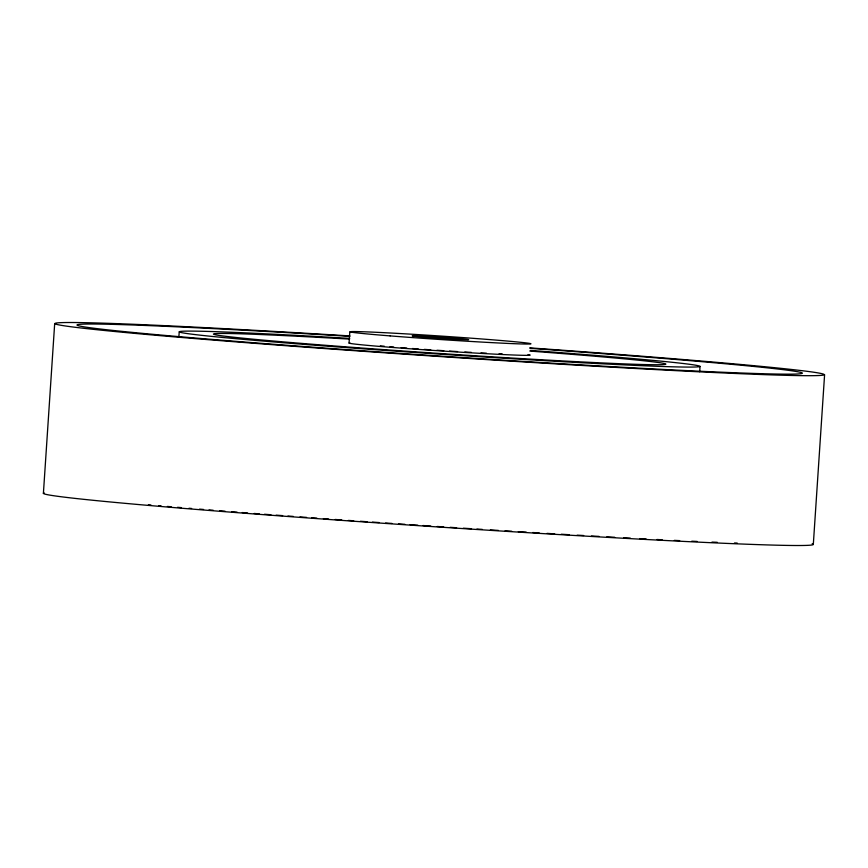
<?xml version="1.0" encoding="UTF-8"?>
<svg xmlns="http://www.w3.org/2000/svg" width="868" height="868" viewBox="0 0 868 868"><rect width="100%" height="100%" fill="white"/><g stroke="black" fill="none" stroke-linecap="round" stroke-linejoin="round"><path stroke-width="1.3" d="M43.4 493.393L54.684 323.59M178.862 337.229L179.22 331.836M349.055 343.099L349.815 331.771M699.695 371.743L700.053 366.35M813.316 544.41L824.6 374.607M530.359 350.412A260.997 5.013 3.8 0 1 648.016 365.938A260.997 5.013 3.8 0 1 230.769 338.227A260.997 5.013 3.8 0 1 349.685 338.411M529.871 351.084A226.949 4.362 3.8 0 1 618.472 363.649A226.949 4.362 3.8 0 1 260.704 339.887A226.949 4.362 3.8 0 1 349.565 339.106M737.203 543.064A363.117 6.966 3.8 0 1 734.469 542.967M717.272 542.305A363.117 6.966 3.8 0 1 711.988 542.088M697.188 541.437A363.117 6.966 3.8 0 1 691.785 541.187M679.687 540.623A363.117 6.966 3.8 0 1 674.317 540.363M662.23 539.766A363.117 6.966 3.8 0 1 656.913 539.495M646.128 538.941A363.117 6.966 3.8 0 1 639.618 538.605M630.32 538.117A363.117 6.966 3.8 0 1 623.723 537.759M614.663 537.27A363.117 6.966 3.8 0 1 606.775 536.825M599.072 536.402A363.117 6.966 3.8 0 1 591.412 535.968M583.665 535.523A363.117 6.966 3.8 0 1 577.144 535.155M569.245 534.699A363.117 6.966 3.8 0 1 561.26 534.232M554.695 533.842A363.117 6.966 3.8 0 1 547.003 533.386M539.245 532.919A363.117 6.966 3.8 0 1 532.757 532.529M526.214 532.127A363.117 6.966 3.8 0 1 518.326 531.65M511.708 531.238A363.117 6.966 3.8 0 1 505.078 530.825M498.406 530.413A363.117 6.966 3.8 0 1 490.377 529.903M482.315 529.393A363.117 6.966 3.8 0 1 476.923 529.057M471.519 528.71A363.117 6.966 3.8 0 1 463.393 528.189M456.611 527.744A363.117 6.966 3.8 0 1 450.166 527.321M443.7 526.898A363.117 6.966 3.8 0 1 437.233 526.475M430.778 526.051A363.117 6.966 3.8 0 1 423.009 525.531M417.844 525.194A363.117 6.966 3.8 0 1 410.087 524.663M404.922 524.315A363.117 6.966 3.8 0 1 398.477 523.881M392.032 523.447A363.117 6.966 3.8 0 1 385.598 523.003M379.186 522.558A363.117 6.966 3.8 0 1 372.448 522.091M367.077 521.722A363.117 6.966 3.8 0 1 360.372 521.256M353.699 520.778A363.117 6.966 3.8 0 1 348.383 520.409M341.753 519.943A363.117 6.966 3.8 0 1 335.156 519.465M328.603 518.999A363.117 6.966 3.8 0 1 323.373 518.619M316.874 518.153A363.117 6.966 3.8 0 1 311.71 517.773M306.567 517.393A363.117 6.966 3.8 0 1 299.97 516.916M293.276 516.417A363.117 6.966 3.8 0 1 287.948 516.026M282.664 515.625A363.117 6.966 3.8 0 1 276.122 515.136M270.924 514.746A363.117 6.966 3.8 0 1 264.48 514.257M259.369 513.867A363.117 6.966 3.8 0 1 254.161 513.465M247.532 512.955A363.117 6.966 3.8 0 1 242.281 512.543M237.083 512.142A363.117 6.966 3.8 0 1 231.789 511.719M225.04 511.187A363.117 6.966 3.8 0 1 219.723 510.764M213.159 510.232A363.117 6.966 3.8 0 1 209.025 509.907M203.568 509.462A363.117 6.966 3.8 0 1 199.531 509.125M191.611 508.474A363.117 6.966 3.8 0 1 189.007 508.257M181.336 507.617A363.117 6.966 3.8 0 1 177.582 507.292M171.256 506.76A363.117 6.966 3.8 0 1 167.383 506.424M161.057 505.87A363.117 6.966 3.8 0 1 158.573 505.653M150.934 504.981A363.117 6.966 3.8 0 1 148.395 504.753M529.686 347.862A385.815 7.411 3.8 0 1 756.798 374.358A385.815 7.411 3.8 0 1 122.269 332.227A385.815 7.411 3.8 0 1 349.956 335.927M530.207 348.339A363.117 6.966 3.8 0 1 736.954 372.828A363.117 6.966 3.8 0 1 141.972 333.312A363.117 6.966 3.8 0 1 349.674 336.35M812.155 543.813A385.815 7.411 3.8 0 1 430.919 526.496A385.815 7.411 3.8 0 1 44.203 492.916M528.015 354.578A90.782 1.747 3.8 0 1 443.472 351.095A90.782 1.747 3.8 0 1 349.902 342.903M502.116 353.808A69.223 1.324 3.8 0 1 499.111 353.721M486.373 353.178A69.223 1.324 3.8 0 1 480.97 352.907M471.313 352.386A69.223 1.324 3.8 0 1 464.803 352.007M457.599 351.573A69.223 1.324 3.8 0 1 449.537 351.073M443.787 350.705A69.223 1.324 3.8 0 1 436.951 350.249M430.745 349.826A69.223 1.324 3.8 0 1 424.354 349.381M418.278 348.947A69.223 1.324 3.8 0 1 412.463 348.513M406.766 348.09A69.223 1.324 3.8 0 1 401.168 347.645M393.714 347.037A69.223 1.324 3.8 0 1 389.971 346.723M384.296 346.224A69.223 1.324 3.8 0 1 380.347 345.844M390.123 335.894A90.782 1.747 3.8 0 0 530.782 343.891A90.782 1.747 3.8 0 0 400.267 333.551A90.782 1.747 3.8 0 0 390.123 335.894M424.68 337.185A28.373 0.542 3.8 0 0 468.633 339.681A28.373 0.542 3.8 0 0 427.859 336.459A28.373 0.542 3.8 0 0 424.68 337.185"/></g></svg>
